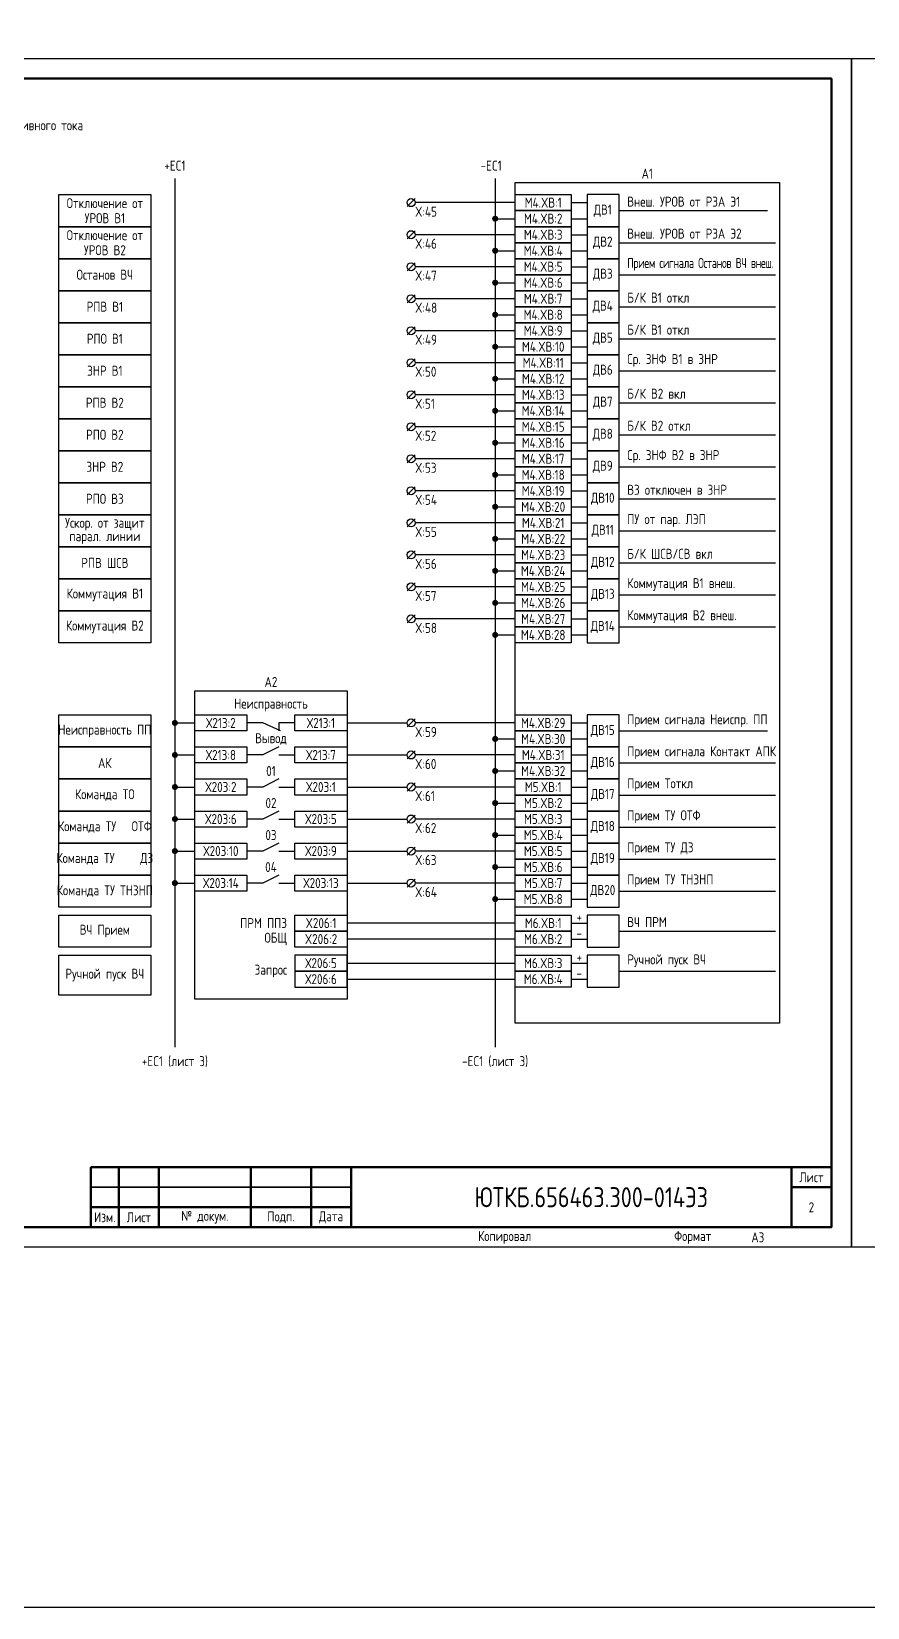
# Model space of a CAD drawing. Header units: millimetres. Extents: x -863 to 2619, y -90 to 586.
# Drawn here: x 635.2 to 844, y -90 to 303.8 of the extents above; entities that cross this region are included whole.
import ezdxf

# ---------------------------------------------------------------- set-up
doc = ezdxf.new("R2010")
doc.units = ezdxf.units.MM
doc.styles.add('Gost_type_A', font='GOST_A.TTF')

# ---------------------------------------------------------------- blocks, each defined once
blk = doc.blocks.new('Формат_А3')
blk.add_lwpolyline([(-420, 297), (0, 297), (0, 0), (-420, 0)], close=True)
at = {"lineweight": 50}
blk.add_lwpolyline([(-400, 292), (-5, 292), (-5, 5), (-400, 5)], close=True, dxfattribs=at)
blk = doc.blocks.new('POINT')
at = {"const_width": 0.75}
blk.add_lwpolyline([(-0.375, 0, 1), (0.375, 0, 1)], format="xyb", close=True, dxfattribs=at)
blk = doc.blocks.new('Штамп малый нижний')
at = {"lineweight": 50}
for points in [[(-185, 15), (-178, 15), (-178, 5), (-185, 5)], [(-178, 15), (-168, 15), (-168, 5), (-178, 5)], [(-168, 15), (-145, 15), (-145, 5), (-168, 5)], [(-145, 15), (-130, 15), (-130, 5), (-145, 5)], [(-130, 15), (-120, 15), (-120, 5), (-130, 5)], [(-120, 15), (-10, 15), (-10, 0), (-120, 0)], [(-10, 15), (0, 15), (0, 10), (-10, 10)], [(-10, 10), (0, 10), (0, 0), (-10, 0)], [(-185, 5), (-178, 5), (-178, 0), (-185, 0)], [(-178, 5), (-168, 5), (-168, 0), (-178, 0)], [(-168, 5), (-145, 5), (-145, 0), (-168, 0)], [(-145, 5), (-130, 5), (-130, 0), (-145, 0)], [(-130, 5), (-120, 5), (-120, 0), (-130, 0)]]:
    blk.add_lwpolyline(points, close=True, dxfattribs=at)
for points in [[(-185, 15), (-178, 15), (-178, 10), (-185, 10)], [(-178, 15), (-168, 15), (-168, 10), (-178, 10)], [(-168, 15), (-145, 15), (-145, 10), (-168, 10)], [(-145, 15), (-130, 15), (-130, 10), (-145, 10)], [(-130, 15), (-120, 15), (-120, 10), (-130, 10)], [(-185, 10), (-178, 10), (-178, 5), (-185, 5)], [(-178, 10), (-168, 10), (-168, 5), (-178, 5)], [(-168, 10), (-145, 10), (-145, 5), (-168, 5)], [(-145, 10), (-130, 10), (-130, 5), (-145, 5)], [(-130, 10), (-120, 10), (-120, 5), (-130, 5)]]:
    blk.add_lwpolyline(points, close=True)
at = {"char_height": 2.5, "style": 'Gost_type_A'}
for s, insert, width, attachment_point in [('Лист', (-5, 12.5), 10, 5), ('№ докум.', (-156.5, 2.5), 23, 5), ('Подп.', (-137.5, 2.5), 15, 5), ('Дата', (-125, 2.5), 10, 5), ('Изм.', (-181.5, 2.5), 7, 5), ('Лист', (-173, 2.5), 10, 5), ('Копировал', (-75, -2.53), 13.1202, 6), ('Формат', (-30, -2.53), 13.1202, 6)]:
    blk.add_mtext(s, dxfattribs=dict(at, insert=insert, width=width, attachment_point=attachment_point))

msp = doc.modelspace()

# ---------------------------------------------------------------- linework, layer by layer
for p, q in [((671, 267), (671, 50)), ((751, 267), (751, 50)), ((731, 262), (729, 260)), ((756, 261), (731, 261)), ((770, 261), (774, 261)), ((751, 257), (756, 257)), ((770, 257), (774, 257)), ((782, 259), (819, 259)), ((731, 254), (729, 252)), ((756, 253), (731, 253)), ((770, 253), (774, 253)), ((751, 249), (756, 249)), ((770, 249), (774, 249)), ((782, 251), (821, 251)), ((731, 246), (729, 244)), ((756, 245), (731, 245)), ((770, 245), (774, 245)), ((751, 241), (756, 241)), ((770, 241), (774, 241)), ((782, 243), (821, 243)), ((731, 238), (729, 236)), ((756, 237), (731, 237)), ((770, 237), (774, 237)), ((751, 233), (756, 233)), ((770, 233), (774, 233)), ((782, 235), (821, 235)), ((731, 230), (729, 228)), ((756, 229), (731, 229)), ((770, 229), (774, 229)), ((751, 225), (756, 225)), ((770, 225), (774, 225)), ((782, 227), (821, 227)), ((731, 222), (729, 220)), ((756, 221), (731, 221)), ((770, 221), (774, 221)), ((751, 217), (756, 217)), ((770, 217), (774, 217)), ((782, 219), (821, 219)), ((731, 214), (729, 212)), ((756, 213), (731, 213)), ((770, 213), (774, 213)), ((751, 209), (756, 209)), ((770, 209), (774, 209)), ((782, 211), (821, 211)), ((731, 206), (729, 204)), ((756, 205), (731, 205)), ((770, 205), (774, 205)), ((751, 201), (756, 201)), ((770, 201), (774, 201)), ((782, 203), (821, 203)), ((731, 198), (729, 196)), ((756, 197), (731, 197)), ((770, 197), (774, 197)), ((751, 193), (756, 193)), ((770, 193), (774, 193)), ((782, 195), (821, 195)), ((731, 190), (729, 188)), ((756, 189), (731, 189)), ((770, 189), (774, 189)), ((782, 187), (821, 187)), ((731, 182), (729, 180)), ((751, 185), (756, 185)), ((770, 185), (774, 185)), ((756, 181), (731, 181)), ((770, 181), (774, 181)), ((782, 179), (821, 179)), ((731, 174), (729, 172)), ((751, 177), (756, 177)), ((770, 177), (774, 177)), ((756, 173), (731, 173)), ((770, 173), (774, 173)), ((782, 171), (821, 171)), ((731, 166), (729, 164)), ((751, 169), (756, 169)), ((770, 169), (774, 169)), ((756, 165), (731, 165)), ((770, 165), (774, 165)), ((782, 163), (821, 163)), ((731, 158), (729, 156)), ((751, 161), (756, 161)), ((770, 161), (774, 161)), ((756, 157), (731, 157)), ((770, 157), (774, 157)), ((782, 155), (821, 155)), ((751, 153), (756, 153)), ((770, 153), (774, 153)), ((671, 131), (676, 131)), ((697, 131), (697, 129)), ((714, 131), (729, 131)), ((731, 132), (729, 130)), ((756, 131), (731, 131)), ((770, 131), (774, 131)), ((751, 127), (756, 127)), ((770, 127), (774, 127)), ((782, 129), (819, 129)), ((671, 123), (676, 123)), ((693, 123), (689, 123)), ((697, 123), (701, 123)), ((714, 123), (729, 123)), ((731, 124), (729, 122)), ((756, 123), (731, 123)), ((770, 123), (774, 123)), ((751, 119), (756, 119)), ((770, 119), (774, 119)), ((782, 121), (821, 121)), ((671, 115), (676, 115)), ((693, 115), (689, 115)), ((697, 115), (701, 115)), ((714, 115), (729, 115)), ((731, 116), (729, 114)), ((756, 115), (731, 115)), ((770, 115), (774, 115)), ((751, 111), (756, 111)), ((770, 111), (774, 111)), ((782, 113), (821, 113)), ((671, 107), (676, 107)), ((693, 107), (689, 107)), ((697, 107), (701, 107)), ((714, 107), (729, 107)), ((731, 108), (729, 106)), ((756, 107), (731, 107)), ((770, 107), (774, 107)), ((751, 103), (756, 103)), ((770, 103), (774, 103)), ((782, 105), (821, 105)), ((671, 99), (676, 99)), ((693, 99), (689, 99)), ((697, 99), (701, 99)), ((714, 99), (729, 99)), ((731, 100), (729, 98)), ((756, 99), (731, 99)), ((770, 99), (774, 99)), ((751, 95), (756, 95)), ((770, 95), (774, 95)), ((782, 97), (821, 97)), ((782, 97), (821, 97)), ((671, 91), (676, 91)), ((693, 91), (689, 91)), ((697, 91), (701, 91)), ((714, 91), (729, 91)), ((731, 92), (729, 90)), ((756, 91), (731, 91)), ((770, 91), (774, 91)), ((751, 87), (756, 87)), ((770, 87), (774, 87)), ((782, 89), (821, 89)), ((782, 89), (821, 89)), ((756, 81), (714, 81)), ((770, 81), (774, 81)), ((782, 79), (821, 79)), ((756, 77), (714, 77)), ((770, 77), (774, 77)), ((714, 71), (756, 71)), ((770, 71), (774, 71)), ((714, 67), (756, 67)), ((770, 67), (774, 67)), ((782, 69), (821, 69))]:
    msp.add_line(p, q)
at = {"ltscale": 1.08}
for p, q in [((693, 131), (689, 131)), ((701, 131), (697, 131))]:
    msp.add_line(p, q, dxfattribs=at)
at = {"ltscale": 4.32}
for p, q in [((697.39, 129), (693, 131)), ((697, 125), (693, 123)), ((697, 117), (693, 115)), ((697, 109), (693, 107)), ((697, 101), (693, 99)), ((697, 93), (693, 91))]:
    msp.add_line(p, q, dxfattribs=at)
for points in [[(-863, 586), (2619, 586), (2619, -90), (-863, -90)], [(756, 266), (822, 266), (822, 56), (756, 56)], [(665, 255), (642, 255), (642, 263), (665, 263)], [(756, 263), (770, 263), (770, 259), (756, 259)], [(756, 259), (770, 259), (770, 255), (756, 255)], [(665, 247), (642, 247), (642, 255), (665, 255)], [(756, 255), (770, 255), (770, 251), (756, 251)], [(756, 251), (770, 251), (770, 247), (756, 247)], [(665, 239), (642, 239), (642, 247), (665, 247)], [(756, 247), (770, 247), (770, 243), (756, 243)], [(756, 243), (770, 243), (770, 239), (756, 239)], [(665, 231), (642, 231), (642, 239), (665, 239)], [(756, 239), (770, 239), (770, 235), (756, 235)], [(756, 235), (770, 235), (770, 231), (756, 231)], [(665, 223), (642, 223), (642, 231), (665, 231)], [(756, 231), (770, 231), (770, 227), (756, 227)], [(756, 227), (770, 227), (770, 223), (756, 223)], [(665, 215), (642, 215), (642, 223), (665, 223)], [(756, 223), (770, 223), (770, 219), (756, 219)], [(756, 219), (770, 219), (770, 215), (756, 215)], [(665, 207), (642, 207), (642, 215), (665, 215)], [(756, 215), (770, 215), (770, 211), (756, 211)], [(756, 211), (770, 211), (770, 207), (756, 207)], [(665, 199), (642, 199), (642, 207), (665, 207)], [(756, 207), (770, 207), (770, 203), (756, 203)], [(756, 203), (770, 203), (770, 199), (756, 199)], [(665, 191), (642, 191), (642, 199), (665, 199)], [(756, 199), (770, 199), (770, 195), (756, 195)], [(756, 195), (770, 195), (770, 191), (756, 191)], [(665, 183), (642, 183), (642, 191), (665, 191)], [(756, 191), (770, 191), (770, 187), (756, 187)], [(756, 187), (770, 187), (770, 183), (756, 183)], [(665, 175), (642, 175), (642, 183), (665, 183)], [(756, 183), (770, 183), (770, 179), (756, 179)], [(756, 179), (770, 179), (770, 175), (756, 175)], [(665, 167), (642, 167), (642, 175), (665, 175)], [(756, 175), (770, 175), (770, 171), (756, 171)], [(756, 171), (770, 171), (770, 167), (756, 167)], [(665, 159), (642, 159), (642, 167), (665, 167)], [(756, 167), (770, 167), (770, 163), (756, 163)], [(756, 163), (770, 163), (770, 159), (756, 159)], [(665, 151), (642, 151), (642, 159), (665, 159)], [(756, 159), (770, 159), (770, 155), (756, 155)], [(756, 155), (770, 155), (770, 151), (756, 151)], [(676, 139), (714, 139), (714, 62), (676, 62)], [(665, 125), (642, 125), (642, 133), (665, 133)], [(676, 133), (689, 133), (689, 129), (676, 129)], [(701, 133), (714, 133), (714, 129), (701, 129)], [(756, 133), (770, 133), (770, 129), (756, 129)], [(756, 129), (770, 129), (770, 125), (756, 125)], [(665, 117), (642, 117), (642, 125), (665, 125)], [(676, 125), (689, 125), (689, 121), (676, 121)], [(701, 125), (714, 125), (714, 121), (701, 121)], [(756, 125), (770, 125), (770, 121), (756, 121)], [(756, 121), (770, 121), (770, 117), (756, 117)], [(665, 109), (642, 109), (642, 117), (665, 117)], [(676, 117), (689, 117), (689, 113), (676, 113)], [(701, 117), (714, 117), (714, 113), (701, 113)], [(756, 117), (770, 117), (770, 113), (756, 113)], [(756, 113), (770, 113), (770, 109), (756, 109)], [(665, 101), (642, 101), (642, 109), (665, 109)], [(676, 109), (689, 109), (689, 105), (676, 105)], [(701, 109), (714, 109), (714, 105), (701, 105)], [(756, 109), (770, 109), (770, 105), (756, 105)], [(756, 105), (770, 105), (770, 101), (756, 101)], [(665, 93), (642, 93), (642, 101), (665, 101)], [(676, 101), (689, 101), (689, 97), (676, 97)], [(701, 101), (714, 101), (714, 97), (701, 97)], [(756, 101), (770, 101), (770, 97), (756, 97)], [(756, 97), (770, 97), (770, 93), (756, 93)], [(665, 85), (642, 85), (642, 93), (665, 93)], [(676, 93), (689, 93), (689, 89), (676, 89)], [(701, 93), (714, 93), (714, 89), (701, 89)], [(756, 93), (770, 93), (770, 89), (756, 89)], [(756, 89), (770, 89), (770, 85), (756, 85)], [(665, 75), (642, 75), (642, 83), (665, 83)], [(701, 83), (714, 83), (714, 79), (701, 79)], [(756, 83), (770, 83), (770, 79), (756, 79)], [(701, 79), (714, 79), (714, 75), (701, 75)], [(756, 79), (770, 79), (770, 75), (756, 75)], [(665, 63), (642, 63), (642, 73), (665, 73)], [(714, 73), (701, 73), (701, 69), (714, 69)], [(756, 73), (770, 73), (770, 69), (756, 69)], [(714, 69), (701, 69), (701, 65), (714, 65)], [(756, 69), (770, 69), (770, 65), (756, 65)]]:
    msp.add_lwpolyline(points, close=True)
at = {"ltscale": 4}
for points in [[(774, 255), (782, 255), (782, 263), (774, 263)], [(774, 247), (782, 247), (782, 255), (774, 255)], [(774, 239), (782, 239), (782, 247), (774, 247)], [(774, 231), (782, 231), (782, 239), (774, 239)], [(774, 223), (782, 223), (782, 231), (774, 231)], [(774, 215), (782, 215), (782, 223), (774, 223)], [(774, 207), (782, 207), (782, 215), (774, 215)], [(774, 199), (782, 199), (782, 207), (774, 207)], [(774, 191), (782, 191), (782, 199), (774, 199)], [(774, 183), (782, 183), (782, 191), (774, 191)], [(774, 175), (782, 175), (782, 183), (774, 183)], [(774, 167), (782, 167), (782, 175), (774, 175)], [(774, 159), (782, 159), (782, 167), (774, 167)], [(774, 151), (782, 151), (782, 159), (774, 159)], [(774, 125), (782, 125), (782, 133), (774, 133)], [(774, 117), (782, 117), (782, 125), (774, 125)], [(774, 109), (782, 109), (782, 117), (774, 117)], [(774, 101), (782, 101), (782, 109), (774, 109)], [(774, 93), (782, 93), (782, 101), (774, 101)], [(774, 85), (782, 85), (782, 93), (774, 93)], [(774, 75), (782, 75), (782, 83), (774, 83)], [(774, 65), (782, 65), (782, 73), (774, 73)]]:
    msp.add_lwpolyline(points, close=True, dxfattribs=at)
for centre in [(730, 261), (730, 253), (730, 245), (730, 237), (730, 229), (730, 221), (730, 213), (730, 205), (730, 197), (730, 189), (730, 181), (730, 173), (730, 165), (730, 157), (730, 131), (730, 123), (730, 115), (730, 107), (730, 99), (730, 91)]:
    msp.add_circle(centre, 1)

# ---------------------------------------------------------------- block references
at = {"color": 1}
for name, p in [('Формат_А3', (840, 0)), ('Формат_А3', (1260, 0)), ('Штамп малый нижний', (835, 5))]:
    msp.add_blockref(name, p, dxfattribs=at)
for p in [(751, 257), (751, 249), (751, 241), (751, 233), (751, 225), (751, 217), (751, 209), (751, 201), (751, 193), (751, 185), (751, 177), (751, 169), (751, 161), (751, 153), (671, 131), (751, 127), (671, 123), (751, 119), (671, 115), (751, 111), (671, 107), (751, 103), (671, 99), (751, 95), (671, 91), (751, 87)]:
    msp.add_blockref('POINT', p)

# ---------------------------------------------------------------- texts
at = {"char_height": 2.5, "style": 'Gost_type_A'}
for s, insert, width, attachment_point, line_spacing_factor in [('Цепи оперативного тока', (632.25, 280), 197.5, 5, 0.9), ('A1', (789, 267), 66, 8, 0.9), ('Отключение от УРОВ В1', (653.5, 259), 23, 5, 0.9), ('X:45', (731, 260), 8, 1, 0.9), ('Отключение от УРОВ В2', (653.5, 251), 23, 5, 0.9), ('X:46', (731, 252), 8, 1, 0.9), ('Останов ВЧ', (653.5, 243), 23, 5, 0.9), ('X:47', (731, 244), 8, 1, 0.9), ('РПВ В1', (653.5, 235), 23, 5, 0.9), ('X:48', (731, 236), 8, 1, 0.9), ('РПО В1', (653.5, 227), 23, 5, 0.9), ('X:49', (731, 228), 8, 1, 0.9), ('ЗНР В1', (653.5, 219), 23, 5, 0.9), ('X:50', (731, 220), 8, 1, 0.9), ('РПВ В2', (653.5, 211), 23, 5, 0.9), ('X:51', (731, 212), 8, 1, 0.9), ('РПО В2', (653.5, 203), 23, 5, 0.9), ('X:52', (731, 204), 8, 1, 0.9), ('ЗНР В2', (653.5, 195), 23, 5, 0.9), ('X:53', (731, 196), 8, 1, 0.9), ('РПО В3', (653.5, 187), 23, 5, 0.9), ('X:54', (731, 188), 8, 1, 0.9), ('Ускор. от защит парал. линии', (653.5, 179), 23, 5, 0.8), ('X:55', (731, 180), 8, 1, 0.9), ('РПВ ШСВ', (653.5, 171), 23, 5, 0.9), ('X:56', (731, 172), 8, 1, 0.9), ('Коммутация В1', (653.5, 163), 23, 5, 0.9), ('X:57', (731, 164), 8, 1, 0.9), ('Коммутация В2', (653.5, 155), 23, 5, 0.9), ('X:58', (731, 156), 8, 1, 0.9), ('A2', (695, 140), 38, 8, 0.9), ('Неисправность', (695, 135.5), 38, 5, 0.8), ('Неисправность ПП', (653.5, 129), 23, 5, 0.9), ('X:59', (731, 130), 8, 1, 0.9), ('Вывод', (695, 127), 38, 5, 0.8), ('АК', (653.5, 121), 23, 5, 0.9), ('01', (695, 119), 38, 5, 0.8), ('X:60', (731, 122), 8, 1, 0.9), ('Команда ТО', (653.5, 113), 23, 5, 0.9), ('02', (695, 111), 38, 5, 0.8), ('X:61', (731, 114), 8, 1, 0.9), ('Команда ТУ   ОТФ', (653.5, 105), 23, 5, 0.9), ('03', (695, 103), 38, 5, 0.8), ('X:62', (731, 106), 8, 1, 0.9), ('Команда ТУ     ДЗ', (653.5, 97), 23, 5, 0.9), ('04', (695, 95), 38, 5, 0.8), ('X:63', (731, 98), 8, 1, 0.9), ('Команда ТУ ТНЗНП', (653.5, 89), 23, 5, 0.9), ('X:64', (731, 90), 8, 1, 0.9), ('ВЧ Прием', (653.5, 79), 23, 5, 0.9), ('Ручной пуск ВЧ', (653.5, 68), 23, 5, 0.9)]:
    msp.add_mtext(s, dxfattribs=dict(at, insert=insert, width=width, attachment_point=attachment_point, line_spacing_factor=line_spacing_factor))
at = {"style": 'Gost_type_A'}
for s, insert, char_height, width, attachment_point in [('+EC1', (671, 269), 2.5, 18, 8), ('-EC1', (750, 269), 2.5, 18, 8), ('M4.XВ:1', (763, 261), 2.5, 14, 5), ('ДВ1', (777.88, 259), 2.5, 7.7588, 5), ('Внеш. УРОВ от РЗА Э1', (784, 260), 2.5, 30.8621, 7), ('M4.XВ:2', (763, 257), 2.5, 14, 5), ('M4.XВ:3', (763, 253), 2.5, 14, 5), ('ДВ2', (777.88, 251), 2.5, 7.7588, 5), ('Внеш. УРОВ от РЗА Э2', (784, 252), 2.5, 44.8565, 7), ('M4.XВ:4', (763, 249), 2.5, 14, 5), ('M4.XВ:5', (763, 245), 2.5, 14, 5), ('ДВ3', (777.88, 243), 2.5, 7.7588, 5), ('{\\W0.9;\\T0.95;Прием сигнала Останов ВЧ внеш.}', (784, 244), 2.5, 44.8565, 7), ('M4.XВ:6', (763, 241), 2.5, 14, 5), ('M4.XВ:7', (763, 237), 2.5, 14, 5), ('ДВ4', (777.88, 235), 2.5, 7.7588, 5), ('Б/К В1 откл', (784, 236), 2.5, 27.8465, 7), ('M4.XВ:8', (763, 233), 2.5, 14, 5), ('M4.XВ:9', (763, 229), 2.5, 14, 5), ('ДВ5', (777.88, 227), 2.5, 7.7588, 5), ('Б/К В1 откл', (784, 228), 2.5, 27.8465, 7), ('M4.XВ:10', (763, 225), 2.5, 14, 5), ('M4.XВ:11', (763, 221), 2.5, 14, 5), ('ДВ6', (777.88, 219), 2.5, 7.7588, 5), ('Ср. ЗНФ В1 в ЗНР', (784, 220), 2.5, 27.8465, 7), ('M4.XВ:12', (763, 217), 2.5, 14, 5), ('M4.XВ:13', (763, 213), 2.5, 14, 5), ('Б/К В2 вкл', (784, 212), 2.5, 27.8465, 7), ('M4.XВ:14', (763, 209), 2.5, 14, 5), ('ДВ7', (777.88, 211), 2.5, 7.7588, 5), ('M4.XВ:15', (763, 205), 2.5, 14, 5), ('Б/К В2 откл', (784, 204), 2.5, 39.3936, 7), ('M4.XВ:16', (763, 201), 2.5, 14, 5), ('ДВ8', (777.88, 203), 2.5, 7.7588, 5), ('M4.XВ:17', (763, 197), 2.5, 14, 5), ('Ср. ЗНФ В2 в ЗНР', (784, 196), 2.5, 39.2186, 7), ('M4.XВ:18', (763, 193), 2.5, 14, 5), ('ДВ9', (777.88, 195), 2.5, 7.7588, 5), ('M4.XВ:19', (763, 189), 2.5, 14, 5), ('В3 отключен в ЗНР', (784, 188), 2.5, 44.8565, 7), ('M4.XВ:20', (763, 185), 2.5, 14, 5), ('ДВ10', (777.88, 187), 2.5, 7.7588, 5), ('M4.XВ:21', (763, 181), 2.5, 14, 5), ('ПУ от пар. ЛЭП', (784, 180), 2.5, 27.8465, 7), ('M4.XВ:22', (763, 177), 2.5, 14, 5), ('ДВ11', (777.88, 179), 2.5, 7.7588, 5), ('M4.XВ:23', (763, 173), 2.5, 14, 5), ('Б/К ШСВ/СВ вкл', (784, 172), 2.5, 27.8465, 7), ('M4.XВ:24', (763, 169), 2.5, 14, 5), ('ДВ12', (777.88, 171), 2.5, 7.7588, 5), ('M4.XВ:25', (763, 165), 2.5, 14, 5), ('Коммутация В1 внеш.', (784, 164), 2.5, 39.1894, 7), ('M4.XВ:26', (763, 161), 2.5, 14, 5), ('ДВ13', (777.88, 163), 2.5, 7.7588, 5), ('M4.XВ:27', (763, 157), 2.5, 14, 5), ('Коммутация В2 внеш.', (784, 156), 2.5, 39.326, 7), ('M4.XВ:28', (763, 153), 2.5, 14, 5), ('ДВ14', (777.88, 155), 2.5, 7.7588, 5), ('Х213:2', (682.5, 131), 2.5, 13, 5), ('Х213:1', (707.5, 131), 2.5, 13, 5), ('M4.XВ:29', (763, 131), 2.5, 14, 5), ('ДВ15', (777.88, 129), 2.5, 7.7588, 5), ('Прием сигнала Неиспр. ПП', (784, 130), 2.5, 39.3936, 7), ('M4.XВ:30', (763, 127), 2.5, 14, 5), ('Х213:8', (682.5, 123), 2.5, 13, 5), ('Х213:7', (707.5, 123), 2.5, 13, 5), ('M4.XВ:31', (763, 123), 2.5, 14, 5), ('ДВ16', (777.88, 121), 2.5, 7.7588, 5), ('Прием сигнала Контакт АПК', (784, 122), 2.5, 39.2186, 7), ('M4.XВ:32', (763, 119), 2.5, 14, 5), ('Х203:2', (682.5, 115), 2.5, 13, 5), ('Х203:1', (707.5, 115), 2.5, 13, 5), ('M5.XВ:1', (763, 115), 2.5, 14, 5), ('ДВ17', (777.88, 113), 2.5, 7.7588, 5), ('Прием Тоткл', (784, 114), 2.5, 44.8565, 7), ('M5.XВ:2', (763, 111), 2.5, 14, 5), ('Х203:6', (682.5, 107), 2.5, 13, 5), ('Х203:5', (707.5, 107), 2.5, 13, 5), ('M5.XВ:3', (763, 107), 2.5, 14, 5), ('ДВ18', (777.88, 105), 2.5, 7.7588, 5), ('Прием ТУ ОТФ', (784, 106), 2.5, 27.8465, 7), ('M5.XВ:4', (763, 103), 2.5, 14, 5), ('Х203:10', (682.5, 99), 2.5, 13, 5), ('Х203:9', (707.5, 99), 2.5, 13, 5), ('M5.XВ:5', (763, 99), 2.5, 14, 5), ('ДВ19', (777.88, 97), 2.5, 7.7588, 5), ('Прием ТУ ДЗ', (784, 98), 2.5, 27.8465, 7), ('Прием ТУ ДЗ', (784, 98), 2.5, 44.8565, 7), ('M5.XВ:6', (763, 95), 2.5, 14, 5), ('Х203:14', (682.5, 91), 2.5, 13, 5), ('Х203:13', (707.5, 91), 2.5, 13, 5), ('M5.XВ:7', (763, 91), 2.5, 14, 5), ('Прием ТУ ТНЗНП', (784, 90), 2.5, 27.8465, 7), ('Прием ТУ ТНЗНП', (784, 90), 2.5, 44.8565, 7), ('M5.XВ:8', (763, 87), 2.5, 14, 5), ('ДВ20', (777.88, 89), 2.5, 7.7588, 5), ('+', (772, 82.5), 2.5, 4, 5), ('ПРМ ППЗ   ', (699, 81), 2.5, 13, 6), ('X206:1', (707.5, 81), 2.5, 13, 5), ('M6.XВ:1', (763, 81), 2.5, 14, 5), ('ВЧ ПРM', (784, 80), 2.5, 30.8621, 7), ('ОБЩ', (699, 77), 2.5, 13, 6), ('X206:2', (707.5, 77), 2.5, 13, 5), ('M6.XВ:2', (763, 77), 2.5, 14, 5), ('-', (772, 78.5), 2.5, 4, 5), ('Х206:5', (707.5, 71), 2.5, 13, 5), ('M6.XВ:3', (763, 71), 2.5, 14, 5), ('+', (772, 72.5), 2.5, 4, 5), ('Ручной пуск ВЧ', (784, 70), 2.5, 44.8565, 7), ('Запрос', (699, 69), 2.5, 23, 6), ('Х206:6', (707.5, 67), 2.5, 13, 5), ('M6.XВ:4', (763, 67), 2.5, 14, 5), ('-', (772, 68.5), 2.5, 4, 5), ('+EC1 (лист 3)', (671, 45), 2.5, 18, 8), ('-EC1 (лист 3)', (751, 45), 2.5, 18, 8), ('ЮТКБ.656463.300-014Э3', (775, 12.5), 5, 120, 5), ('2', (830, 10), 2.5, 10, 5), ('A3', (815, 2.5), 2.5, 20, 4)]:
    msp.add_mtext(s, dxfattribs=dict(at, insert=insert, char_height=char_height, width=width, attachment_point=attachment_point))

doc.saveas('drawing.dxf')
